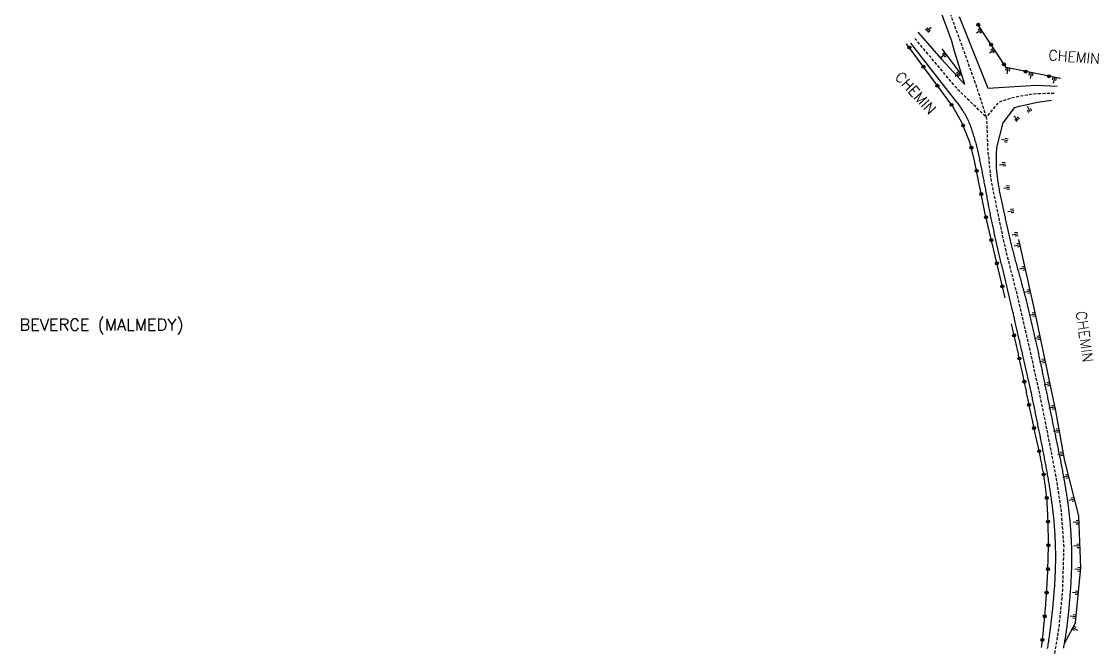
# Model space of a CAD drawing. Header units: millimetres. Extents: x 269514 to 270000, y 126091 to 127000.
# Drawn here: x 269514 to 269695.8, y 126709.5 to 126815.1 of the extents above; entities that cross this region are included whole.
import ezdxf
from ezdxf.enums import TextEntityAlignment as Align

# ---------------------------------------------------------------- set-up
doc = ezdxf.new("R2010")
doc.units = ezdxf.units.MM
doc.linetypes.add('DASHED', pattern=[0.75, 0.5, -0.25])
doc.layers.get('0').update_dxf_attribs({"linetype": 'CONTINUOUS'})
for name, color, linetype in [('W0001', 6, 'DASHED'), ('W0008', 7, 'CONTINUOUS'), ('W0211', 2, 'CONTINUOUS'), ('W0302', 3, 'CONTINUOUS'), ('W0322', 7, 'CONTINUOUS'), ('W0980', 7, 'CONTINUOUS'), ('W0989', 7, 'CONTINUOUS')]:
    doc.layers.add(name, color=color, linetype=linetype)
doc.styles.get("Standard").update_dxf_attribs({"font": 'romans.shx', "width": 0.85})

# ---------------------------------------------------------------- blocks, each defined once
blk = doc.blocks.new('t322o')
at = {"color": 0, "linetype": 'Continuous'}
for radius in [0.25, 0.15]:
    blk.add_circle((0, 0), radius, dxfattribs=at)
blk = doc.blocks.new('t211o')
at = {"color": 0, "linetype": 'Continuous'}
for p, q in [((-0.29, 0.5), (-0.29, 0)), ((0, 1), (0, 0)), ((0.29, 0.5), (0.29, 0))]:
    blk.add_line(p, q, dxfattribs=at)

msp = doc.modelspace()

# ---------------------------------------------------------------- linework, layer by layer
at = {"layer": 'W0001', "flags": 128}
for points in [[(269618.07, 127000), (269618.17, 126999.75), (269620.51, 126992.76), (269622.98, 126982.52), (269628.24, 126957.29), (269631.6, 126940.12), (269635.79, 126922.25), (269637.79, 126914.7), (269640.79, 126905.07), (269644.41, 126894.98), (269648.35, 126884.2), (269652.83, 126870.89), (269656.87, 126857.49), (269660.18, 126846.36), (269663.05, 126837.67), (269665.22, 126831.1), (269668.48, 126822.47), (269671.18, 126815.34), (269673.49, 126809.04), (269674.84, 126805.26), (269676.88, 126798.99), (269672.03, 126803.68), (269664.74, 126812.38)], [(269688.36, 126803), (269684.73, 126802.87), (269681.31, 126802.26), (269678.94, 126801.48), (269676.88, 126798.99), (269676.99, 126797.18), (269677.14, 126793.18), (269677.68, 126788.22), (269679.99, 126777.15), (269682.22, 126768.38), (269683.85, 126761.38), (269685.93, 126751.89), (269687.47, 126744.32), (269688.7, 126737.89), (269689.51, 126732.42), (269689.95, 126726.38), (269689.74, 126719.08), (269689.1, 126712.66), (269688.1, 126706.76), (269686.29, 126696.72), (269683, 126680.31), (269681.19, 126673.44), (269679.29, 126667.76), (269676.73, 126661.95), (269674.35, 126657.6), (269671.39, 126652.94), (269667.19, 126647.61), (269663.46, 126643.39), (269658.39, 126638.11), (269651.77, 126631.88), (269641.19, 126621.92), (269630.24, 126611.73), (269618.64, 126601.01), (269614.6, 126596.86), (269611.92, 126593.72), (269610.19, 126590.89), (269608.04, 126587.88), (269606.32, 126584.24), (269600.78, 126584.24), (269597.06, 126585.16), (269594.09, 126586.3)]]:
    msp.add_lwpolyline(points, dxfattribs=at)
at = {"layer": 'W0008', "flags": 128}
for points in [[(269665.35, 126813.32), (269669.35, 126808.77), (269673.27, 126804.48), (269671.52, 126810.11), (269671.07, 126811.83), (269663.7, 126831.82)], [(269688.84, 126804.18), (269685.33, 126804.34), (269677.21, 126803.84), (269672.37, 126815.9)], [(269687.23, 126709.29), (269687.27, 126709.54), (269687.31, 126709.78), (269687.35, 126710.03), (269687.38, 126710.28), (269687.42, 126710.52), (269687.46, 126710.77), (269687.49, 126711.02), (269687.53, 126711.26), (269687.56, 126711.51), (269687.6, 126711.76), (269687.63, 126712.01), (269687.67, 126712.25), (269687.7, 126712.5), (269687.73, 126712.75), (269687.76, 126713), (269687.79, 126713.24), (269687.83, 126713.49), (269687.86, 126713.74), (269687.88, 126713.99), (269687.91, 126714.23), (269687.94, 126714.48), (269687.97, 126714.73), (269688, 126714.98), (269688.02, 126715.23), (269688.05, 126715.48), (269688.08, 126715.73), (269688.1, 126715.98), (269688.13, 126716.23), (269688.15, 126716.48), (269688.18, 126716.73), (269688.2, 126716.98), (269688.23, 126717.23), (269688.25, 126717.48), (269688.27, 126717.73), (269688.29, 126717.98), (269688.31, 126718.23), (269688.33, 126718.48), (269688.35, 126718.73), (269688.37, 126718.98), (269688.39, 126719.23), (269688.41, 126719.48), (269688.43, 126719.73), (269688.44, 126719.98), (269688.46, 126720.23), (269688.48, 126720.48), (269688.49, 126720.74), (269688.5, 126720.99), (269688.52, 126721.24), (269688.53, 126721.49), (269688.54, 126721.74), (269688.55, 126721.99), (269688.56, 126722.24), (269688.57, 126722.49), (269688.58, 126722.74), (269688.58, 126722.99), (269688.59, 126723.24), (269688.59, 126723.5), (269688.6, 126723.75), (269688.6, 126724), (269688.6, 126724.25), (269688.61, 126724.5), (269688.61, 126724.75), (269688.61, 126725), (269688.6, 126725.24), (269688.6, 126725.49), (269688.6, 126725.74), (269688.59, 126725.99), (269688.59, 126726.24), (269688.58, 126726.49), (269688.58, 126726.74), (269688.57, 126726.98), (269688.56, 126727.23), (269688.55, 126727.48), (269688.54, 126727.73), (269688.53, 126727.98), (269688.51, 126728.23), (269688.5, 126728.47), (269688.49, 126728.72), (269688.47, 126728.97), (269688.46, 126729.22), (269688.44, 126729.46), (269688.42, 126729.71), (269688.4, 126729.96), (269688.38, 126730.21), (269688.36, 126730.46), (269688.34, 126730.7), (269688.32, 126730.95), (269688.29, 126731.2), (269688.27, 126731.45), (269688.24, 126731.69), (269688.22, 126731.94), (269688.19, 126732.19), (269688.16, 126732.44), (269688.13, 126732.68), (269688.1, 126732.93), (269688.07, 126733.18), (269688.04, 126733.43), (269688.01, 126733.68), (269687.97, 126733.93), (269687.94, 126734.18), (269687.91, 126734.43), (269687.87, 126734.67), (269687.84, 126734.92), (269687.8, 126735.17), (269687.76, 126735.42), (269687.73, 126735.67), (269687.69, 126735.91), (269687.65, 126736.16), (269687.61, 126736.41), (269687.57, 126736.66), (269687.53, 126736.9), (269687.49, 126737.15), (269687.45, 126737.4), (269687.41, 126737.65), (269687.37, 126737.89), (269687.33, 126738.14), (269687.28, 126738.39), (269687.24, 126738.63), (269687.2, 126738.88), (269687.15, 126739.13), (269687.11, 126739.37), (269687.06, 126739.62), (269687.02, 126739.87), (269686.97, 126740.11), (269686.93, 126740.36), (269686.88, 126740.61), (269686.83, 126740.85), (269686.79, 126741.1), (269686.74, 126741.34), (269686.69, 126741.59), (269686.65, 126741.84), (269686.6, 126742.08), (269686.55, 126742.33), (269686.5, 126742.57), (269686.45, 126742.82), (269686.41, 126743.07), (269686.36, 126743.31), (269686.31, 126743.56), (269686.26, 126743.8), (269686.21, 126744.05), (269686.16, 126744.29), (269686.11, 126744.54), (269686.06, 126744.78), (269686.01, 126745.03), (269685.96, 126745.28), (269685.91, 126745.52), (269685.86, 126745.77), (269685.81, 126746.01), (269685.76, 126746.26), (269685.71, 126746.5), (269685.66, 126746.75), (269685.61, 126747), (269685.56, 126747.24), (269685.51, 126747.49), (269685.46, 126747.73), (269685.41, 126747.98), (269685.36, 126748.22), (269685.31, 126748.47), (269685.26, 126748.71), (269685.21, 126748.96), (269685.16, 126749.21), (269685.11, 126749.45), (269685.06, 126749.7), (269685.01, 126749.94), (269684.96, 126750.19), (269684.91, 126750.43), (269684.86, 126750.68), (269684.81, 126750.93), (269684.76, 126751.17), (269684.71, 126751.42), (269684.66, 126751.66), (269684.6, 126751.91), (269684.55, 126752.15), (269684.5, 126752.4), (269684.45, 126752.65), (269684.39, 126752.89), (269684.34, 126753.14), (269684.29, 126753.38), (269684.23, 126753.63), (269684.18, 126753.87), (269684.13, 126754.12), (269684.07, 126754.36), (269684.02, 126754.61), (269683.96, 126754.85), (269683.91, 126755.1), (269683.86, 126755.34), (269683.8, 126755.59), (269683.75, 126755.83), (269683.69, 126756.08), (269683.64, 126756.32), (269683.58, 126756.57), (269683.52, 126756.81), (269683.47, 126757.06), (269683.41, 126757.3), (269683.36, 126757.55), (269683.3, 126757.79), (269683.25, 126758.03), (269683.19, 126758.28), (269683.13, 126758.52), (269683.08, 126758.77), (269683.02, 126759.01), (269682.97, 126759.26), (269682.91, 126759.5), (269682.85, 126759.75), (269682.8, 126759.99), (269682.74, 126760.24), (269682.68, 126760.48), (269682.63, 126760.73), (269682.57, 126760.97), (269682.52, 126761.21), (269682.46, 126761.46), (269682.4, 126761.7), (269682.35, 126761.95), (269682.29, 126762.19), (269682.23, 126762.44), (269682.18, 126762.68), (269682.12, 126762.93), (269682.06, 126763.17), (269682.01, 126763.42), (269681.95, 126763.66), (269681.9, 126763.9), (269681.84, 126764.15), (269681.78, 126764.39), (269681.73, 126764.64), (269681.67, 126764.88), (269681.62, 126765.13), (269681.56, 126765.37), (269681.5, 126765.61), (269681.45, 126765.86), (269681.39, 126766.1), (269681.33, 126766.34), (269681.28, 126766.58), (269681.22, 126766.83), (269681.16, 126767.07), (269681.11, 126767.31), (269681.05, 126767.56), (269680.99, 126767.8), (269680.93, 126768.04), (269680.88, 126768.28), (269680.82, 126768.53), (269680.76, 126768.77), (269680.7, 126769.01), (269680.64, 126769.26), (269680.59, 126769.5), (269680.53, 126769.74), (269680.47, 126769.98), (269680.41, 126770.23), (269680.35, 126770.47), (269680.29, 126770.71), (269680.24, 126770.95), (269680.18, 126771.2), (269680.12, 126771.44), (269680.06, 126771.68), (269680, 126771.92), (269679.94, 126772.17), (269679.89, 126772.41), (269679.83, 126772.65), (269679.77, 126772.89), (269679.71, 126773.14), (269679.65, 126773.38), (269679.59, 126773.62), (269679.54, 126773.87), (269679.48, 126774.11), (269679.42, 126774.35), (269679.36, 126774.59), (269679.3, 126774.84), (269679.25, 126775.08), (269679.19, 126775.32), (269679.13, 126775.56), (269679.08, 126775.81), (269679.02, 126776.05), (269678.96, 126776.29), (269678.9, 126776.54), (269678.85, 126776.78), (269678.79, 126777.02), (269678.74, 126777.27), (269678.68, 126777.51), (269678.62, 126777.75), (269678.57, 126778), (269678.51, 126778.24), (269678.46, 126778.48), (269678.4, 126778.73), (269678.35, 126778.97), (269678.29, 126779.21), (269678.24, 126779.46), (269678.19, 126779.7), (269678.13, 126779.94), (269678.08, 126780.19), (269678.03, 126780.43), (269677.97, 126780.67), (269677.92, 126780.92), (269677.87, 126781.16), (269677.82, 126781.41), (269677.77, 126781.65), (269677.72, 126781.9), (269677.67, 126782.14), (269677.62, 126782.39), (269677.57, 126782.63), (269677.52, 126782.88), (269677.47, 126783.12), (269677.42, 126783.37), (269677.38, 126783.61), (269677.33, 126783.86), (269677.28, 126784.1), (269677.24, 126784.35), (269677.19, 126784.59), (269677.15, 126784.84), (269677.1, 126785.08), (269677.05, 126785.33), (269677.01, 126785.57), (269676.96, 126785.82), (269676.92, 126786.07), (269676.87, 126786.31), (269676.83, 126786.56), (269676.78, 126786.8), (269676.74, 126787.05), (269676.69, 126787.29), (269676.65, 126787.54), (269676.6, 126787.78), (269676.55, 126788.03), (269676.51, 126788.27), (269676.46, 126788.52), (269676.41, 126788.76), (269676.37, 126789.01), (269676.32, 126789.26), (269676.27, 126789.5), (269676.22, 126789.75), (269676.17, 126789.99), (269676.13, 126790.23), (269676.08, 126790.48), (269676.03, 126790.72), (269675.97, 126790.97), (269675.92, 126791.21), (269675.87, 126791.46), (269675.82, 126791.7), (269675.77, 126791.94), (269675.71, 126792.18), (269675.66, 126792.42), (269675.61, 126792.67), (269675.56, 126792.91), (269675.5, 126793.15), (269675.45, 126793.39), (269675.39, 126793.63), (269675.33, 126793.87), (269675.27, 126794.11), (269675.21, 126794.35), (269675.15, 126794.58), (269675.08, 126794.82), (269675.01, 126795.06), (269674.94, 126795.3), (269674.87, 126795.54), (269674.8, 126795.78), (269674.73, 126796.02), (269674.66, 126796.26), (269674.58, 126796.5), (269674.5, 126796.73), (269674.42, 126796.97), (269674.34, 126797.2), (269674.25, 126797.44), (269674.16, 126797.67), (269674.07, 126797.9), (269673.97, 126798.13), (269673.86, 126798.36), (269673.75, 126798.59), (269673.64, 126798.81), (269673.53, 126799.03), (269673.41, 126799.25), (269673.29, 126799.46), (269673.17, 126799.68), (269673.04, 126799.89), (269672.92, 126800.1), (269672.78, 126800.31), (269672.65, 126800.52), (269672.51, 126800.72), (269672.37, 126800.93), (269672.23, 126801.13), (269672.08, 126801.33), (269671.93, 126801.53), (269664.13, 126811.45)]]:
    msp.add_lwpolyline(points, dxfattribs=at)
msp.add_lwpolyline([(269689.95, 126709.37), (269690, 126709.62), (269690.04, 126709.86), (269690.08, 126710.11), (269690.12, 126710.37), (269690.17, 126710.62), (269690.21, 126710.87), (269690.25, 126711.13), (269690.29, 126711.38), (269690.33, 126711.64), (269690.37, 126711.89), (269690.41, 126712.15), (269690.45, 126712.4), (269690.48, 126712.66), (269690.52, 126712.91), (269690.55, 126713.17), (269690.58, 126713.42), (269690.61, 126713.68), (269690.64, 126713.94), (269690.67, 126714.18), (269690.7, 126714.43), (269690.72, 126714.68), (269690.75, 126714.92), (269690.77, 126715.17), (269690.8, 126715.42), (269690.82, 126715.67), (269690.85, 126715.91), (269690.87, 126716.16), (269690.89, 126716.41), (269690.92, 126716.66), (269690.94, 126716.9), (269690.96, 126717.15), (269690.98, 126717.4), (269691.01, 126717.65), (269691.03, 126717.89), (269691.05, 126718.14), (269691.07, 126718.39), (269691.09, 126718.64), (269691.1, 126718.88), (269691.12, 126719.13), (269691.14, 126719.38), (269691.16, 126719.63), (269691.17, 126719.88), (269691.19, 126720.12), (269691.2, 126720.37), (269691.22, 126720.62), (269691.23, 126720.87), (269691.24, 126721.12), (269691.26, 126721.36), (269691.27, 126721.61), (269691.28, 126721.86), (269691.29, 126722.11), (269691.29, 126722.36), (269691.3, 126722.61), (269691.31, 126722.85), (269691.31, 126723.1), (269691.32, 126723.35), (269691.32, 126723.6), (269691.33, 126723.85), (269691.33, 126724.1), (269691.33, 126724.35), (269691.33, 126724.6), (269691.33, 126724.86), (269691.33, 126725.11), (269691.33, 126725.36), (269691.32, 126725.61), (269691.32, 126725.87), (269691.31, 126726.12), (269691.31, 126726.37), (269691.3, 126726.62), (269691.29, 126726.88), (269691.28, 126727.13), (269691.27, 126727.38), (269691.26, 126727.63), (269691.25, 126727.88), (269691.24, 126728.14), (269691.22, 126728.39), (269691.21, 126728.64), (269691.19, 126728.89), (269691.18, 126729.14), (269691.16, 126729.4), (269691.14, 126729.65), (269691.12, 126729.9), (269691.1, 126730.15), (269691.08, 126730.4), (269691.06, 126730.65), (269691.03, 126730.91), (269691.01, 126731.16), (269690.98, 126731.41), (269690.96, 126731.66), (269690.93, 126731.91), (269690.9, 126732.16), (269690.87, 126732.41), (269690.84, 126732.66), (269690.81, 126732.91), (269690.78, 126733.16), (269690.75, 126733.41), (269690.71, 126733.66), (269690.68, 126733.9), (269690.64, 126734.15), (269690.61, 126734.4), (269690.57, 126734.65), (269690.54, 126734.89), (269690.5, 126735.14), (269690.46, 126735.39), (269690.42, 126735.64), (269690.38, 126735.88), (269690.34, 126736.13), (269690.3, 126736.38), (269690.26, 126736.62), (269690.22, 126736.87), (269690.18, 126737.12), (269690.14, 126737.36), (269690.09, 126737.61), (269690.05, 126737.86), (269690.01, 126738.1), (269689.96, 126738.35), (269689.92, 126738.59), (269689.87, 126738.84), (269689.83, 126739.09), (269689.78, 126739.33), (269689.73, 126739.58), (269689.69, 126739.82), (269689.64, 126740.07), (269689.59, 126740.31), (269689.55, 126740.56), (269689.5, 126740.8), (269689.45, 126741.05), (269689.4, 126741.29), (269689.35, 126741.54), (269689.3, 126741.79), (269689.25, 126742.03), (269689.2, 126742.28), (269689.15, 126742.52), (269689.1, 126742.77), (269689.05, 126743.01), (269689, 126743.26), (269688.95, 126743.5), (269688.9, 126743.75), (269688.85, 126743.99), (269688.8, 126744.24), (269688.75, 126744.48), (269688.7, 126744.72), (269688.65, 126744.97), (269688.6, 126745.21), (269688.55, 126745.46), (269688.5, 126745.7), (269688.45, 126745.95), (269688.39, 126746.19), (269688.34, 126746.44), (269688.29, 126746.68), (269688.24, 126746.93), (269688.19, 126747.17), (269688.14, 126747.42), (269688.09, 126747.66), (269688.04, 126747.91), (269687.99, 126748.15), (269687.94, 126748.4), (269687.89, 126748.64), (269687.84, 126748.89), (269687.79, 126749.13), (269687.74, 126749.38), (269687.69, 126749.62), (269687.64, 126749.87), (269687.59, 126750.11), (269687.55, 126750.35), (269687.5, 126750.6), (269687.45, 126750.84), (269687.4, 126751.08), (269687.35, 126751.33), (269687.3, 126751.57), (269687.25, 126751.81), (269687.2, 126752.06), (269687.15, 126752.3), (269687.1, 126752.54), (269687.05, 126752.79), (269687, 126753.03), (269686.95, 126753.27), (269686.9, 126753.52), (269686.85, 126753.76), (269686.8, 126754), (269686.75, 126754.25), (269686.7, 126754.49), (269686.65, 126754.73), (269686.6, 126754.98), (269686.55, 126755.22), (269686.5, 126755.46), (269686.45, 126755.71), (269686.4, 126755.95), (269686.35, 126756.19), (269686.3, 126756.43), (269686.25, 126756.68), (269686.2, 126756.92), (269686.14, 126757.16), (269686.09, 126757.41), (269686.04, 126757.65), (269685.99, 126757.89), (269685.94, 126758.13), (269685.89, 126758.38), (269685.83, 126758.62), (269685.78, 126758.86), (269685.73, 126759.11), (269685.68, 126759.35), (269685.62, 126759.59), (269685.57, 126759.83), (269685.52, 126760.08), (269685.46, 126760.32), (269685.41, 126760.56), (269685.36, 126760.8), (269685.3, 126761.05), (269685.25, 126761.29), (269685.2, 126761.53), (269685.14, 126761.77), (269685.09, 126762.02), (269685.03, 126762.26), (269684.98, 126762.5), (269684.93, 126762.74), (269684.87, 126762.98), (269684.82, 126763.23), (269684.76, 126763.47), (269684.71, 126763.71), (269684.65, 126763.95), (269684.59, 126764.19), (269684.54, 126764.44), (269684.48, 126764.68), (269684.43, 126764.92), (269684.37, 126765.16), (269684.31, 126765.4), (269684.26, 126765.65), (269684.2, 126765.89), (269684.14, 126766.13), (269684.08, 126766.37), (269684.03, 126766.61), (269683.97, 126766.86), (269683.91, 126767.1), (269683.85, 126767.34), (269683.78, 126767.58), (269683.72, 126767.82), (269683.66, 126768.06), (269683.6, 126768.31), (269683.54, 126768.55), (269683.47, 126768.79), (269683.41, 126769.03), (269683.34, 126769.27), (269683.28, 126769.51), (269683.22, 126769.75), (269683.15, 126769.99), (269683.08, 126770.23), (269683.02, 126770.47), (269682.95, 126770.71), (269682.89, 126770.95), (269682.82, 126771.19), (269682.76, 126771.44), (269682.69, 126771.68), (269682.62, 126771.92), (269682.56, 126772.16), (269682.49, 126772.4), (269682.43, 126772.64), (269682.36, 126772.88), (269682.29, 126773.12), (269682.23, 126773.36), (269682.16, 126773.6), (269682.1, 126773.84), (269682.03, 126774.08), (269681.96, 126774.32), (269681.9, 126774.56), (269681.83, 126774.8), (269681.77, 126775.04), (269681.71, 126775.28), (269681.64, 126775.52), (269681.58, 126775.76), (269681.51, 126776.01), (269681.45, 126776.25), (269681.39, 126776.49), (269681.33, 126776.73), (269681.27, 126776.97), (269681.2, 126777.21), (269681.14, 126777.45), (269681.08, 126777.7), (269681.02, 126777.94), (269680.97, 126778.18), (269680.91, 126778.42), (269680.85, 126778.67), (269680.79, 126778.91), (269680.74, 126779.15), (269680.68, 126779.4), (269680.63, 126779.64), (269680.57, 126779.88), (269680.52, 126780.13), (269680.47, 126780.37), (269680.42, 126780.61), (269680.37, 126780.86), (269680.31, 126781.11), (269680.26, 126781.36), (269680.21, 126781.6), (269680.15, 126781.85), (269680.1, 126782.1), (269680.04, 126782.35), (269679.99, 126782.59), (269679.93, 126782.84), (269679.87, 126783.09), (269679.82, 126783.33), (269679.76, 126783.58), (269679.71, 126783.83), (269679.65, 126784.07), (269679.6, 126784.32), (269679.54, 126784.57), (269679.49, 126784.82), (269679.44, 126785.06), (269679.38, 126785.31), (269679.33, 126785.56), (269679.28, 126785.81), (269679.23, 126786.05), (269679.18, 126786.3), (269679.14, 126786.55), (269679.09, 126786.8), (269679.05, 126787.05), (269679, 126787.3), (269678.96, 126787.55), (269678.92, 126787.8), (269678.88, 126788.05), (269678.85, 126788.3), (269678.81, 126788.55), (269678.78, 126788.8), (269678.75, 126789.05), (269678.72, 126789.3), (269678.7, 126789.55), (269678.67, 126789.8), (269678.65, 126790.06), (269678.63, 126790.31), (269678.62, 126790.56), (269678.61, 126790.82), (269678.6, 126791.07), (269678.59, 126791.33), (269678.59, 126791.58), (269678.58, 126791.84), (269678.59, 126792.09), (269678.59, 126792.35), (269678.6, 126792.6), (269678.61, 126792.86), (269678.62, 126793.11), (269678.64, 126793.36), (269678.66, 126793.62), (269678.68, 126793.87), (269679.72, 126798.02), (269681.7, 126800.59, -0.048158), (269687.87, 126801.82)], format="xyb", dxfattribs=at)
at = {"layer": 'W0211', "flags": 128}
for points in [[(269672.8, 126805.99), (269669.46, 126810.53)], [(269690.1, 126741.25), (269688.6, 126749.4), (269685.02, 126766.53), (269682.4, 126778.34)], [(269691.95, 126713.69), (269690.1, 126710.23)]]:
    msp.add_lwpolyline(points, dxfattribs=at)
at = {"layer": 'W0302', "flags": 128}
msp.add_lwpolyline([(269691.93, 126713.71), (269692.83, 126722.92), (269692.51, 126731.69), (269690.09, 126741.22)], dxfattribs=at)
at = {"layer": 'W0322', "flags": 128}
for points in [[(269689.42, 126805.49), (269680.22, 126807.35), (269675.37, 126814.81)], [(269680.05, 126768.47), (269676.71, 126782.64), (269674.91, 126791.6), (269674.17, 126794.6), (269672.77, 126798.1), (269671.21, 126800.79), (269663.44, 126811.34)], [(269686.23, 126709.45), (269686.25, 126709.7), (269686.28, 126709.95), (269686.31, 126710.2), (269686.34, 126710.45), (269686.36, 126710.69), (269686.39, 126710.94), (269686.42, 126711.19), (269686.44, 126711.44), (269686.47, 126711.69), (269686.49, 126711.94), (269686.52, 126712.19), (269686.55, 126712.44), (269686.57, 126712.69), (269686.59, 126712.94), (269686.62, 126713.19), (269686.64, 126713.44), (269686.67, 126713.69), (269686.69, 126713.94), (269686.71, 126714.18), (269686.74, 126714.43), (269686.76, 126714.68), (269686.78, 126714.93), (269686.8, 126715.18), (269686.82, 126715.43), (269686.84, 126715.68), (269686.86, 126715.93), (269686.89, 126716.18), (269686.91, 126716.43), (269686.92, 126716.68), (269686.94, 126716.93), (269686.96, 126717.18), (269686.98, 126717.43), (269687, 126717.68), (269687.02, 126717.93), (269687.03, 126718.18), (269687.05, 126718.43), (269687.07, 126718.68), (269687.08, 126718.93), (269687.1, 126719.18), (269687.12, 126719.43), (269687.13, 126719.68), (269687.15, 126719.93), (269687.16, 126720.18), (269687.17, 126720.43), (269687.19, 126720.68), (269687.2, 126720.93), (269687.21, 126721.18), (269687.22, 126721.43), (269687.24, 126721.68), (269687.25, 126721.93), (269687.26, 126722.18), (269687.27, 126722.43), (269687.28, 126722.68), (269687.29, 126722.93), (269687.29, 126723.18), (269687.3, 126723.43), (269687.31, 126723.68), (269687.32, 126723.93), (269687.32, 126724.18), (269687.33, 126724.43), (269687.34, 126724.68), (269687.34, 126724.93), (269687.35, 126725.19), (269687.35, 126725.44), (269687.36, 126725.69), (269687.36, 126725.94), (269687.36, 126726.19), (269687.36, 126726.44), (269687.36, 126726.69), (269687.37, 126726.94), (269687.37, 126727.19), (269687.37, 126727.44), (269687.37, 126727.69), (269687.36, 126727.94), (269687.36, 126728.2), (269687.36, 126728.45), (269687.36, 126728.7), (269687.35, 126728.95), (269687.35, 126729.2), (269687.35, 126729.45), (269687.34, 126729.7), (269687.34, 126729.95), (269687.33, 126730.21), (269687.32, 126730.46), (269687.31, 126730.71), (269687.31, 126730.96), (269687.3, 126731.21), (269687.29, 126731.46), (269687.28, 126731.72), (269687.27, 126731.97), (269687.26, 126732.22), (269687.24, 126732.47), (269687.23, 126732.72), (269687.22, 126732.97), (269687.2, 126733.23), (269687.19, 126733.48), (269687.17, 126733.73), (269687.16, 126733.98), (269687.14, 126734.23), (269687.11, 126734.49), (269687.09, 126734.74), (269687.07, 126734.99), (269687.04, 126735.24), (269687.02, 126735.49), (269686.99, 126735.74), (269686.96, 126735.99), (269686.93, 126736.24), (269686.9, 126736.49), (269686.86, 126736.74), (269686.83, 126736.99), (269686.79, 126737.23), (269686.76, 126737.48), (269686.72, 126737.73), (269686.68, 126737.98), (269686.64, 126738.23), (269686.6, 126738.48), (269686.56, 126738.72), (269686.52, 126738.97), (269686.48, 126739.22), (269686.43, 126739.47), (269686.39, 126739.71), (269686.34, 126739.96), (269686.3, 126740.21), (269686.25, 126740.45), (269686.2, 126740.7), (269686.15, 126740.95), (269686.1, 126741.19), (269686.06, 126741.44), (269686.01, 126741.69), (269685.95, 126741.93), (269685.9, 126742.18), (269685.85, 126742.42), (269685.8, 126742.67), (269685.75, 126742.91), (269685.69, 126743.16), (269685.64, 126743.41), (269685.59, 126743.65), (269685.53, 126743.9), (269685.48, 126744.14), (269685.43, 126744.39), (269685.37, 126744.63), (269685.32, 126744.88), (269685.26, 126745.12), (269685.21, 126745.37), (269685.15, 126745.61), (269685.1, 126745.86), (269685.04, 126746.11), (269684.99, 126746.35), (269684.93, 126746.6), (269684.88, 126746.84), (269684.83, 126747.09), (269684.77, 126747.33), (269684.72, 126747.58), (269684.66, 126747.82), (269684.61, 126748.07), (269684.56, 126748.31), (269684.5, 126748.56), (269684.45, 126748.81), (269684.4, 126749.05), (269684.35, 126749.3), (269684.29, 126749.54), (269684.24, 126749.79), (269684.19, 126750.03), (269684.14, 126750.28), (269684.09, 126750.53), (269684.04, 126750.77), (269684, 126751.01), (269683.95, 126751.26), (269683.9, 126751.5), (269683.85, 126751.74), (269683.8, 126751.99), (269683.75, 126752.23), (269683.7, 126752.47), (269683.65, 126752.71), (269683.6, 126752.96), (269683.55, 126753.2), (269683.5, 126753.44), (269683.45, 126753.68), (269683.4, 126753.93), (269683.35, 126754.17), (269683.3, 126754.41), (269683.25, 126754.65), (269683.19, 126754.9), (269683.14, 126755.14), (269683.09, 126755.38), (269683.04, 126755.62), (269682.99, 126755.87), (269682.93, 126756.11), (269682.88, 126756.35), (269682.83, 126756.59), (269682.78, 126756.83), (269682.72, 126757.08), (269682.67, 126757.32), (269682.62, 126757.56), (269682.56, 126757.8), (269682.51, 126758.05), (269682.46, 126758.29), (269682.4, 126758.53), (269682.35, 126758.77), (269682.3, 126759.01), (269682.24, 126759.25), (269682.19, 126759.5), (269682.13, 126759.74), (269682.08, 126759.98), (269682.02, 126760.22), (269681.97, 126760.46), (269681.91, 126760.7), (269681.86, 126760.95), (269681.8, 126761.19), (269681.74, 126761.43), (269681.69, 126761.67), (269681.63, 126761.91), (269681.58, 126762.15), (269681.52, 126762.39), (269681.46, 126762.64), (269681.41, 126762.88), (269681.35, 126763.12), (269681.29, 126763.36), (269681.23, 126763.6), (269681.18, 126763.84), (269681.12, 126764.08)]]:
    msp.add_lwpolyline(points, dxfattribs=at)

# ---------------------------------------------------------------- block references
at = {"layer": 'W0211'}
for p, rotation in [((269666.84, 126813.47), 311.664567389792), ((269676.07, 126813.74), 123.052434221314), ((269670.07, 126809.7), 126.3247036650856), ((269678.25, 126810.39), 123.052434221314), ((269680.6, 126807.28), 168.5628701272485), ((269672.44, 126806.48), 126.3247036650856), ((269684.52, 126806.49), 168.5628701272485), ((269688.44, 126805.69), 168.5628701272485), ((269684.25, 126799.92), 26.06443474471373), ((269682.23, 126798.45), 42.76489008277628), ((269680.49, 126795.02), 76.09112237990293), ((269680.11, 126791.12), 100.0745214653335), ((269680.81, 126787.18), 100.0745214653335), ((269681.51, 126783.24), 100.0745214653335), ((269682.21, 126779.31), 100.0745214653335), ((269682.59, 126777.48), 102.4888853483485), ((269683.46, 126773.57), 102.4888853483485), ((269684.32, 126769.67), 102.4888853483485), ((269685.18, 126765.76), 101.8012142747237), ((269686, 126761.84), 101.8012142747237), ((269686.82, 126757.93), 101.8012142747237), ((269687.63, 126754.01), 101.8012142747237), ((269688.45, 126750.1), 101.8012142747237), ((269689.2, 126746.17), 100.4662130059284), ((269689.92, 126742.23), 100.4662130059284), ((269690.79, 126738.45), 104.2455816928445), ((269691.78, 126734.57), 104.2455816928445), ((269692.55, 126730.66), 92.1245816266555), ((269692.69, 126726.66), 92.1245816266555), ((269692.81, 126722.67), 84.39578223559431), ((269692.42, 126718.69), 84.39578223559431), ((269692.03, 126714.71), 84.39578223559431), ((269691.48, 126712.81), 241.8945442244328)]:
    msp.add_blockref('t211o', p, dxfattribs=dict(at, rotation=rotation))
at = {"layer": 'W0322'}
for p, rotation in [((269675.52, 126814.58), 123.052434221314), ((269663.9, 126810.72), 126.354885097317), ((269677.7, 126811.22), 123.052434221314), ((269666.27, 126807.5), 126.354885097317), ((269679.88, 126807.87), 123.052434221314), ((269683.54, 126806.68), 168.5628701272485), ((269687.46, 126805.89), 168.5628701272485), ((269668.64, 126804.28), 126.354885097317), ((269671.01, 126801.06), 126.354885097317), ((269672.98, 126797.58), 111.806236356005), ((269674.36, 126793.83), 103.8233282696081), ((269675.24, 126789.93), 101.3807325220012), ((269676.03, 126786.01), 101.3807325220012), ((269676.84, 126782.09), 103.2466026573149), ((269677.76, 126778.2), 103.2466026573149), ((269678.67, 126774.31), 103.2466026573149), ((269679.59, 126770.41), 103.2466026573149), ((269681.58, 126762.15), 103.1319750445335), ((269682.47, 126758.25), 102.5095855555874), ((269683.31, 126754.34), 101.8871639581436), ((269684.11, 126750.42), 101.3520395983059), ((269684.95, 126746.51), 102.5725294285328), ((269685.81, 126742.61), 101.9401551780235), ((269686.57, 126738.68), 99.45263908392701), ((269687.09, 126734.71), 95.1228949852075), ((269687.31, 126730.72), 91.85696295997157), ((269687.37, 126726.72), 89.74862204536548), ((269687.28, 126722.72), 87.89064533418478), ((269687.07, 126718.73), 86.28928014904682), ((269686.76, 126714.74), 84.9477590300762), ((269686.37, 126710.76), 83.8672314385668)]:
    msp.add_blockref('t322o', p, dxfattribs=dict(at, rotation=rotation))

# ---------------------------------------------------------------- texts
at = {"layer": 'W0980'}
msp.add_text('BEVERCE (MALMEDY)', height=2, dxfattribs=at).set_placement((269527.5, 126763.82), align=Align.MIDDLE)
at = {"layer": 'W0989'}
for rotation, p in [(355.6675, (269691.72, 126809.15)), (313.0509, (269664.95, 126803.06)), (278.1374, (269693.49, 126761.93))]:
    msp.add_text('CHEMIN', height=1.75, rotation=rotation, dxfattribs=at).set_placement(p, align=Align.MIDDLE)

doc.saveas('drawing.dxf')
